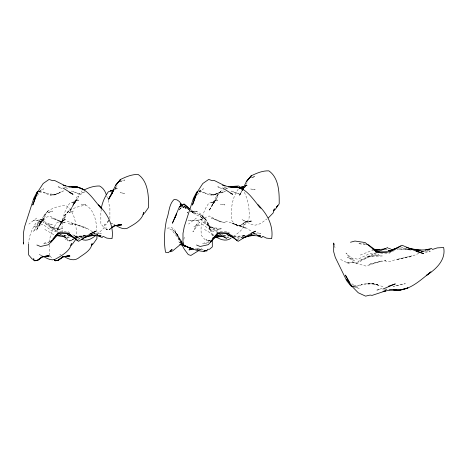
<?xml version="1.0" encoding="UTF-8"?>
<svg xmlns="http://www.w3.org/2000/svg" width="467" height="467" viewBox="0 0 467 467"><rect width="100%" height="100%" fill="white"/><g stroke="black" fill="none" stroke-linecap="round" stroke-linejoin="round"><path stroke-width="0.35" stroke-dasharray="2.33 1.75" d="M28.639 244.247C28.773 236.617 31.727 229.163 36.058 222.957L45.153 219.665L42.386 220.418L39.677 223.144L43.378 220.12L42.386 220.418L42.083 220.809L44.353 219.146L42.386 220.418L39.292 224.954L45.258 215.877L36.397 230.441L43.39 216.519L48.498 210.448C54.02 207.85 59.741 205.328 65.987 205.591C76.121 212.602 76.518 227.505 76.319 238.625M49.461 242.151C49.8 235.257 52.8 228.591 56.67 222.957L65.765 219.665L62.998 220.418L60.29 223.144L63.991 220.12L62.998 220.418L62.689 220.809L64.966 219.146L62.998 220.418L59.904 224.954L65.87 215.877L57.003 230.441L63.997 216.519L69.11 210.448C74.627 207.85 80.353 205.328 86.599 205.591C95.548 211.604 96.891 224.405 96.926 234.346M101.269 208.965L100.849 213.145L100.849 223.839L104.456 228.054L106.406 228.071L105.665 227.639L106.172 229.373L106.89 229.735L110.06 229.198L111.146 228.334M183.899 239.297L184.29 237.23M242.309 190.092L239.256 195.714L242.624 190.046M62.216 232.49C61.375 222.269 63.459 211.691 69.636 203.361L76.956 200.524L73.255 203.548L75.963 200.822L78.736 200.069L75.963 200.822L75.66 201.213L77.936 199.549L75.963 200.822L72.87 205.357L78.835 196.28L69.974 210.845L76.967 196.922L82.075 190.851M210.512 240.698L207.342 241.235L206.624 240.873L206.116 239.139L206.852 239.577L204.902 239.553L201.3 235.339C200.436 224.23 201.82 212.473 208.714 203.361L216.04 200.524L212.339 203.548L215.048 200.822L217.815 200.069L215.048 200.822L214.738 201.213L217.015 199.549L215.048 200.822L211.948 205.357L217.92 196.28L209.053 210.845L216.046 196.922L221.16 190.851L223.6 189.777M114.87 188.983L117.094 185.381M244.41 187.15L245.525 185.352M116.452 186.374L114.695 189.077M246.43 183.811L247.107 182.749M36.63 229.49L41.178 222.479M57.243 229.49L61.79 222.479L60.412 224.598M70.208 209.893L74.755 202.882M209.292 209.893L213.833 202.882M239.495 194.762L242.525 190.087M108.589 220.622L106.289 224.125L104.339 225.929L105.075 223.991L103.855 228.106L97.118 234.492M238.211 189.211C231.871 198.224 230.716 209.473 231.504 220.208L235.105 224.423L237.055 224.446L236.32 224.008L236.827 225.742L237.545 226.104L240.715 225.567L245.589 221.667L240.126 225.649L236.827 225.742L240.715 225.567L240.126 225.649L245.198 222.321L251.894 220.751L245.496 222.041L252.233 221.317L246.465 221.866L242.029 219.63C246.407 221.399 250.289 224.82 255.157 225.135C259.798 224.878 263.254 221.469 266.896 218.994M179.205 209.992L181.249 207.237L179.31 209.689M108.601 220.535L107.106 222.537L108.7 220.529M37.337 195.451L40.862 191.05L46.227 193.291L39.316 191.797M197.413 194.902L200.495 191.05L205.865 193.291L198.948 191.797M179.824 209.21L182.399 206.799M245.187 186.257L246.243 185.393L248.018 184.932L245.94 185.498M74.679 238.1L71.428 240.698L68.258 241.235L67.546 240.873L67.038 239.139L67.773 239.577L65.824 239.553L65.006 238.812M75.222 237.668L76.308 236.798L74.119 238.392M36.735 218.071L28.89 224.061M196.368 218.071L188.528 224.061M114.859 189.293L116.563 188.049L115.086 189.001M73.57 238.789L70.838 240.779L67.546 240.873L71.428 240.698L70.838 240.779L73.658 238.935M111.111 228.083L109.471 229.279L106.172 229.373L110.06 229.198L109.471 229.279L111.164 228.17M244.942 186.082L247.218 184.418L245.741 185.37M233.442 236.425C237.855 233.237 243.453 229.852 244.159 223.991L243.424 225.929L245.373 224.125L248.975 219.029C249.874 209.28 248.094 199.479 243.646 190.758M199.654 250.026L201.51 248.893L197.162 249.401L203.092 249.32L198.218 248.502L195.404 248.678M38.901 191.82L43.88 188.791L38.592 191.196M199.158 191.441L203.519 188.791L197.57 191.493M394.492 250.365L389.455 253.132L379.496 253.149M340.56 259.465L346.187 262.25L357.092 263.073L376.554 252.822M376.875 252.157L357.932 261.368L370.576 256.348L378.976 254.865L366.653 257.048L370.576 256.348L382.204 255.974L371.825 253.254L368.194 254.276L357.961 259.243L347.226 257.154L354.605 260.954L345.971 253.032L353.572 262.606L366.175 266.12L381.65 260.895L368.615 264.474L382.981 261.018L385.835 260.825L383.652 260.65L388.667 261.625L391.007 261.228L394.516 259.973L412.063 255.817L396.541 259.576L411.158 256.622L419.097 253.283M59.665 192.661L53.769 195.136L63.389 190.898C57.949 193.752 51.469 197.343 45.62 193.239L55.042 194.599L50.033 195.031L57.721 193.583M217.353 193.583L209.671 195.031L214.68 194.599L205.258 193.239C211.107 197.343 217.587 193.752 223.028 190.898M245.023 185.959L246.243 185.393M87.253 235.082L77.464 239.361M237.096 239.361L244.912 235.958M225.433 188.972L227.867 187.962M360.32 255.052L373.483 249.921M77.201 240.423L79.104 239.699M236.839 240.423L238.736 239.699M120.252 181.505L124.841 179.97L120.299 181.505M379.753 289.178L382.455 288.262M84.912 191.908L81.019 193.221L85.122 191.809M422.401 251.894L425.063 251.018M115.291 189.129L117.363 188.563L115.588 189.024M92.898 234.189L98.012 232.899L101.246 233.518L96.29 234.615M252.53 234.189L257.644 232.899L260.878 233.518L255.928 234.615M66.39 187.547L64.294 187.956L67.692 188.148M226.022 187.547L223.932 187.956L227.324 188.148M49.876 241.743L43.122 243.4L43.781 243.932L49.035 242.694M208.837 241.906L202.76 243.4L203.414 243.932L208.673 242.694M37.769 191.779L40.862 191.05L39.105 191.318M199.257 191.342L200.495 191.05L199.327 191.225M420.802 251.585L423.546 250.937M75.911 237.452L82.612 235.882L76.209 237.172L82.951 236.448L77.178 236.997L72.741 234.761L80.306 238.625M421.351 251.62L424.608 251.053M85.683 235.531L82.28 236.033L85.893 235.625M245.315 235.531L241.918 236.033L245.531 235.625M353.823 285.921L362.053 284.742L355.399 286.586L353.583 286.399M42.223 219.671L33.431 220.669L42.223 219.671L57.92 232.152M201.861 219.671L193.069 220.669L201.861 219.671L217.558 232.152M69.174 236.938L67.055 237.125L62.181 234.475M74.819 236.436L84.831 235.701M226.688 237.125L229.513 236.874M233.751 236.495L244.463 235.701M76.004 238.012L83.675 237.37M243.313 237.37L234.16 238.059M244.439 186.963L245.846 186.847L244.661 186.888M66.985 237.388L70.616 237.119M74.965 236.792L86.658 236.249M226.623 237.388L230.249 237.119M233.879 236.845L245.613 236.279M209.864 240.727L206.624 240.873L209.922 240.779M384.458 289.12L387.966 288.991M384.919 249.857L387.68 249.787L386.262 249.798M220.196 231.755L227.96 231.772L229.571 233.109M59.852 231.755L68.328 231.772L70.476 233.558M223.67 235.806L226.53 235.847L223.67 235.742M64.032 235.806L66.892 235.847L64.032 235.742M411.491 249.436L397.592 249.004M181.295 206.665L182.655 206.729L186.012 208.457L182.655 206.729M409.921 249.903L397.125 249.279M217.815 232.957L202.538 221.743L212.736 227.855L222.117 228.316L213.746 231.626L210.815 230.383L202.561 224.335L193.904 226.88L199.858 222.251L192.894 231.895L199.024 220.237L209.187 215.964L221.667 222.327L211.154 217.966L222.741 222.175L225.041 222.409L223.284 222.619L227.324 221.434L233.733 223.827C223.763 220.786 248.14 228.445 246.197 228.509L233.675 223.927L245.461 227.522L252.116 231.749M388.497 248.555L391.293 248.695M195.247 249.063L198.615 249.232L195.317 248.888M398.976 248.006L406.588 248.432M387.879 248.736L390.727 248.905M411.065 249.956L406.763 249.635L410.978 250.043M357.092 263.073L346.187 262.25L350.285 264.386M425.25 250.96L430.276 251.701L426.266 252.209L420.557 251.252M365.223 244.113L359.018 243.144L358.207 243.581L366 244.848M353.426 286.271L355.399 286.586L351.575 283.416M385.654 289.231L387.055 289.458M191.085 210.891L192.906 211.078L190.688 211.674L193.542 210.874L196.835 211.516L193.344 211.212C199.52 210.214 202.561 216.933 206.507 220.418C210.156 225.9 212.503 232.426 212.31 239.063M184.021 206.064L185.311 206.385L184.062 206.011M253.552 233.582L256.838 234.44M93.92 233.582L97.2 234.44M212.736 227.855L219.508 229.659L209.572 227.009M378.714 285.255L371.405 283.224L366.776 283.311L361.3 284.782L372.987 283.667L366.776 283.311L376.303 284.502L378.714 285.255L371.405 283.224L383.337 286.703M400.785 246.897L409.886 249.524M353.11 286.621L359.146 288.437L353.916 286.335M181.902 206.858L184.944 207.797L183.595 206.764M252.945 233.547L256.342 234.761M93.307 233.547L96.71 234.761M190.781 211.177L195.953 213.699L190.781 211.177L193.828 213.034L190.209 210.78M254.533 233.284L257.48 234.749M97.842 234.749L93.085 232.128M213.723 235.718L211.825 234.761L213.629 235.672M115.81 225.497L111.374 223.261L114.38 224.779M42.97 256.278L39.164 254.357L41.569 255.577M59.776 254.357L60.979 254.964M219.875 187.757L221.796 188.738M60.243 187.757L62.158 188.738M221.819 234.475L225.473 236.465M204.464 229.437L215.083 235.683M44.832 229.437L55.445 235.683M180.77 243.003L178.324 241.503L180.554 243.021M92.478 231.749L85.829 227.522L74.037 223.927L86.558 228.509C88.502 228.445 64.125 220.786 74.101 223.827L67.692 221.434L63.646 222.619L65.403 222.409L63.103 222.175L51.522 217.966L62.029 222.327L49.555 215.964L39.386 220.237L33.256 231.895L40.22 222.251L34.266 226.88L42.923 224.335L51.183 230.383L54.108 231.626L62.479 228.316L53.098 227.855L49.94 227.009L42.906 221.743L53.098 227.855L59.875 229.659L49.94 227.009L58.182 232.957M189.783 210.232L184.01 206.233L186.45 207.599L188.621 209.467L184.01 206.239L189.643 210.366M189.882 208.965L193.653 211.831L201.977 215.952L199.187 214.452C206.618 216.945 208.907 225.187 211.037 231.86L207.237 223.08L210.378 229.974C208.545 224.393 205.106 219.496 200.01 216.454L202.894 218.083C198.679 215.567 193.647 214.236 190.162 210.635M231.725 234.895L234.948 237.575M187.769 212.701L187.162 212.088L188.032 213.115M182.282 243.009L178.622 238.941L181.768 242.601M183.111 206.747L184.027 207.838L183.204 206.706M50.045 255.928L52.041 258.409M181.926 242.852L171.307 229.595L167.606 228.089L171.827 227.627L174.775 229.986L178.663 237.388L182.836 243.967M182.282 242.274L175.154 231.941L172.27 229.42L177.513 234.714L181.167 241.153L175.154 231.941L177.513 234.714L175.143 231.848L180.927 242.986M106.762 196.052L107.965 199.432M108.169 200.133L109.897 208.335L109.897 219.029M334.407 245.508L335.306 248.648M49.251 244.959L49.251 254.935M47.949 210.996L43.39 216.519L48.498 210.448L47.949 210.996M68.556 210.996L63.997 216.519L69.11 210.448L68.556 210.996M220.605 191.4L216.046 196.922L221.16 190.851L220.605 191.4M219.303 192.661L213.407 195.136L219.303 192.661M50.459 211.749L47.441 212.818L52.631 211.066L50.459 211.749M71.066 211.749L68.054 212.818L73.237 211.066L71.066 211.749M253.318 177.016L250.907 177.874L255.49 176.339L253.318 177.016M223.115 192.153L220.097 193.221L225.287 191.47L223.115 192.153M398.018 285.22L393.331 286.575L405.321 283.72L398.018 285.22M74.189 202.059L71.632 202.386L76.565 201.977L74.189 202.059M40.611 221.656L38.055 221.983L42.987 221.574L40.611 221.656M213.273 202.059L210.71 202.386L215.643 201.977L213.273 202.059M61.224 221.656L58.667 221.983L63.6 221.574L61.224 221.656M192.451 220.494L188.23 220.126L192.451 220.494M255.105 189.806L250.791 189.001L255.105 189.806M224.901 204.937L220.582 204.132L224.901 204.937M124.45 193.437L120.136 192.632L124.45 193.437M85.817 204.937L81.503 204.132L85.817 204.937M72.852 224.534L68.538 223.728L72.852 224.534M52.24 224.534L47.926 223.728L52.24 224.534M240.756 194.535L231.083 191.056L240.756 194.535M81.118 194.535L71.451 191.056L81.118 194.535M204.552 218.305L202.596 216.957L206.507 220.418L204.552 218.305"/><path stroke-width="0.7" d="M101.339 208.264C102.267 202.427 104.882 196.7 108.268 191.861L114.368 189.59M23.613 242.741L23.35 244.118L23.35 233.424L24.652 226.542L33.846 198.171L37.15 191.931M183.245 242.741L182.988 244.118L182.988 233.424L184.29 226.542L193.478 198.171L196.782 191.931L198.02 191.633M37.027 192.953L32.783 205.054L37.932 191.493L37.027 192.953L43.162 183.519L49.099 179.416L52.724 180.723L54.347 180.344L65.403 185.884L63.121 185.218L68.993 186.724L76.845 187.109L72.408 186.923L77.125 186.777L83.254 189.433L76.757 186.864L71.731 186.952M196.665 192.953L192.422 205.054L197.57 191.493L196.665 192.953L202.795 183.519L208.737 179.416L212.362 180.723L213.985 180.344L225.041 185.884L222.753 185.218L228.632 186.724L236.483 187.109L232.041 186.923L236.763 186.777L242.893 189.433L236.395 186.864L231.369 186.952M143.217 213.781L143.708 212.491C142.161 220.406 133.527 224.68 127.135 228.31C122.984 229.729 119.132 227.219 115.582 225.392M242.612 189.456L246.249 181.791L251.363 175.72C256.879 173.123 262.6 170.601 268.852 170.858C278.98 177.874 279.377 192.772 279.178 203.892L276.388 207.406L277.883 205.404M37.932 191.493L33.811 199.858L34.692 198.755M193.449 199.858L197.57 191.493M175.335 216.892L174.343 218.696L176.724 213.688L172.387 223.214L179.375 206.934L180.484 205.795L183.152 204.896M112.325 193.105L108.607 199.345L115.594 185.422L120.708 179.346C126.224 176.754 131.951 174.232 138.197 174.489C148.325 181.505 148.728 196.403 148.529 207.523L144.922 212.625L142.972 214.429M108.84 198.393L112.249 193.134M277.877 205.492L275.577 208.994L273.627 210.798L274.363 208.86L273.137 212.975L268.385 217.879M112.699 192.065L111.502 193.858L113.82 190.454M242.554 189.631L244.148 187.244M242.928 189.094L244.089 187.39M76.319 238.625L72.712 243.727L70.762 245.525L71.498 243.587C69.951 251.509 61.323 255.776 54.931 259.407C50.78 260.831 46.922 258.321 43.373 256.488M89.909 233.891L95.875 231.206L87.878 235.415L78.503 241.351L68.392 233.307L58.235 232.864L48.726 244.655L40.506 246.5L36.899 245.017M50.553 241.579L51.504 240.487M52.94 238.847L58.194 232.846M210.185 241.579L211.142 240.487M212.1 239.396L217.826 232.846M51.008 242.233L59.373 233.027L67.622 233.039M210.646 242.233L219.011 233.027L227.26 233.039M113.691 190.227L111.887 192.042L113.475 190.752M243.897 187.051L242.542 188.411L244.13 187.121M111.683 227.896L114.935 225.298L111.66 227.686M430.831 271.992C419.95 280.393 408.736 291.98 393.681 289.949L395.829 289.773M430.901 271.928L426.686 275.238C436.055 269.29 446.178 259.751 443.65 247.504L437.217 247.907L432.535 249.431L431.368 248.38L425.145 250.16M95.49 235.648C91.725 238.835 86.296 241.865 81.433 239.151M231.183 237.989C226.583 241.877 220.512 239.793 216.034 236.892M111.724 227.803L114.543 225.952L121.239 224.382L114.841 225.672L121.583 224.948L115.81 225.497M213.868 238.193L214.995 237.452L221.019 236.039M199.035 250.405L190.915 255.431L188.289 254.643L184.267 249.174L181.926 244.842M180.326 244.264L181.424 243.657C188.026 247.796 195.451 250.604 203.238 251.386L206.437 250.341L204.371 250.89M389.437 252.092L400.458 246.027M170.683 250.335L172.165 249.524L168.237 252.711L165.552 252.308C163.619 241.608 164.448 230.219 166.561 219.572C169.252 213.11 168.669 204.564 174.045 199.502L176.929 199.818L179.369 201.522L181.967 205.007M182.574 205.381L179.375 206.934L183.94 204.05L188.767 208.475M251.532 232.998L255.507 231.206L247.51 235.415L238.141 241.351L228.03 233.307L217.873 232.864L208.358 244.655L200.139 246.5L196.537 245.017M83.908 190.046C88.806 187.635 94.03 185.831 99.564 185.994C103.014 187.757 105.203 191.056 106.283 194.698M377.523 251.888L387.902 247.504M382.876 289.073L395.292 283.913L388.538 286.201M82.91 238.263L92.478 234.527L91.118 234.726M242.542 238.263L252.11 234.527L250.756 234.726M377.05 290.095L379.076 289.406M397.143 247.971L388.036 250.948L396.927 248.561M350.489 242.256L354.955 241.036L365.147 242.554L376.951 252.227L389.542 251.876L402.075 245.263L413.698 250.143L423.616 253.599L416.079 251.351M94.404 235.187L85.029 237.183M254.036 235.187L244.667 237.183M242.326 187.139L240.919 187.249L243.803 186.526M230.348 187.051L233.634 186.333L238.643 185.994L241.556 188.032L242.893 189.596M220.979 236.028L215.293 237.172L222.029 236.448L219.869 236.652M427.287 250.073L430.113 249.687L416.652 250.154M180.484 205.795L182.077 205.579M112.821 190.559L110.265 190.88L113.084 190.653M240.919 187.249L243.476 186.928M375.258 250.09L385.707 248.783M68.83 186.987L72.338 187.016M228.468 186.987L231.976 187.016M216.262 236.997L218.422 236.792M44.324 256.529L45.766 256.389M47.208 256.249L49.374 256.044L42.631 256.768L49.035 255.478L42.334 257.048L37.261 260.376L33.968 260.469L33.461 258.736M64.936 256.529L66.378 256.389M67.82 256.249L69.98 256.044L63.243 256.768L69.641 255.478L62.946 257.048L57.873 260.376L54.575 260.469L54.236 259.313M396.045 289.762L389.069 289.785M193.291 248.806L191.879 248.893L193.227 248.964M72.227 187.028C86.004 185.376 93.161 199.736 101.24 208.27M231.86 187.028C245.642 185.376 252.793 199.736 260.872 208.27M203.682 251.077L206.98 250.954L207.488 249.25L209.52 249.285L212.31 246.903L212.31 239.775M375.953 250.073L379.402 249.991M374.902 249.909L379.163 249.868M387.359 252.092L378.358 252.104L367.984 244.539L366.607 244.329M248.952 235.391L260.749 235.963L258.829 235.572M89.32 235.391L101.111 235.963L99.191 235.572M34.196 259.173L32.246 259.15L28.639 254.935L28.639 244.247M215.795 235.695L219.373 235.742M56.163 235.695L60.453 235.753M394.288 289.884L399.915 290.019L407.971 287.911L400.365 290.095L390.284 290.135L382.998 291.373L385.835 290.83L372.123 295.377L370.115 295.068L365.614 296.142L358.253 292.768L350.647 285.016L345.382 275.081L349.993 283.125M418 250.732L419.401 250.872L406.594 247.563M416.943 249.962L418.304 250.108M187.074 246.541L186.029 246.418L190.927 248.345L189.882 247.668M409.355 248.584L421.094 250.207M352.112 286.067L350.793 285.862L346.701 280.731L335.306 257.428L333.683 251.777L333.683 242.992L334.226 244.877M190.291 248.076L191.914 248.374M216.513 235.473L225.275 237.131M56.875 235.473L65.637 237.131M179.772 244.574L186 246.202L185.428 245.84M191.026 248.216L188.516 247.528L190.297 248.035L186.747 246.629L181.424 243.657L172.603 250.942L170.671 251.766L170.186 250.604M353.11 286.621L351.768 286.213L350.647 285.016M232.49 236.734L226.816 234.434L234.16 238.059M72.852 236.734L67.184 234.434L74.522 238.059M257.469 235.701L261.759 237.557L262.705 236.284L266.476 238.135L271.666 238.625C273.674 225.783 267.095 213.46 257.988 204.861L260.107 207.377M97.831 235.701L102.127 237.557L103.067 236.284L106.844 238.135L112.033 238.625C114.041 225.783 107.457 213.46 98.35 204.861L101.321 208.387M63.985 256.488C68.17 258.998 73.389 261.345 78.001 258.368C83.243 254.328 91.065 250.878 92.11 243.587L91.374 245.525L93.324 243.727L96.926 238.625L96.926 235.771M217.955 186.771L219.239 187.425M230.751 193.32L232.665 194.301L222.654 188.02M58.322 186.771L59.601 187.425M69.192 192.34L73.033 194.301L63.022 188.02M181.844 205.708L180.099 204.651L181.821 205.801M218.41 233.337L226.705 238.625M58.772 233.337L67.073 238.625M189.8 247.615L190.688 248.205M183.905 245.298L185.02 246.056M372.468 248.899L376.951 252.297M189.882 208.965L183.94 204.05L187.156 206.998M348.843 281.157L346.66 279.348L351.768 286.213L350.705 284.362M227.943 233.039L236.839 240.423M68.31 233.039L77.201 240.423M182.177 205.457L180.344 203.472L181.727 205.112M184.016 245.216L185.364 246.786L184.593 245.654M120.159 179.9L115.594 185.422L120.708 179.346L120.159 179.9M250.808 176.269L246.249 181.791L251.363 175.72L250.808 176.269M42.725 256.395L37.85 260.294L34.681 260.831L33.968 260.469L37.85 260.294L37.261 260.376L42.725 256.395M63.337 256.395L58.463 260.294L55.293 260.831L54.575 260.469L58.463 260.294L57.873 260.376L63.337 256.395M191.511 249.46L189.082 249.857L191.511 249.46"/></g></svg>
